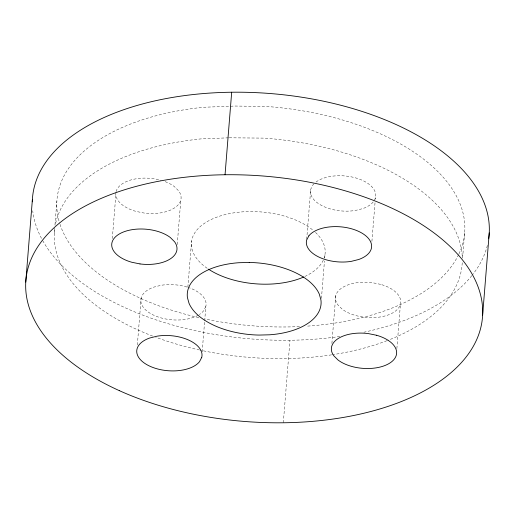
<?xml version="1.0" encoding="UTF-8"?>
<svg xmlns="http://www.w3.org/2000/svg" width="515" height="515" viewBox="0 0 515 515"><rect width="100%" height="100%" fill="white"/><g stroke="black" fill="none" stroke-linecap="round" stroke-linejoin="round"><path stroke-width="0.39" stroke-dasharray="2.58 1.93" d="M54.32 232.999L54.699 228.254M54.957 225.094L56.862 201.365M112.328 238.542L115.914 194.007M137.344 345.018L141.116 298.101M177.231 244.554L180.81 200.026M187.866 287.183L191.58 241.065M202.183 351.829L204.609 321.611M204.674 320.819L205.826 306.509A32.722 17.581 4.6 0 0 188.374 287.479M283.314 422.77L289.958 340.248M306.689 239.333L310.719 189.237L312.953 184.924A32.722 17.581 4.6 0 1 313.835 183.932M321.45 298.41L324.456 261.041M324.714 257.861L324.971 254.68M331.898 343.428L335.741 295.719M371.914 241.374L375.049 202.414M375.3 199.234L375.429 197.644M396.865 348.649L400.445 304.12M462.612 257.996L464.775 231.106M205.826 306.509L203.599 310.815A32.722 17.581 4.6 0 1 199.311 314.549M228.454 137.827L200.921 138.902A204.513 109.882 4.6 0 0 55.266 225.209M229.239 137.795L264.24 138.123A204.513 109.882 4.6 0 1 462.296 258.034M487.364 245.404A229.053 123.072 4.6 0 1 472.339 275.023M471.849 275.634A229.053 123.072 4.6 0 1 363.944 332.207M339.771 336.507A229.053 123.072 4.6 0 1 42.236 239.745M41.503 238.381A229.053 123.072 4.6 0 1 32.722 210.777M458.968 253.831A204.513 109.882 4.6 0 0 266.783 106.489L234.93 106.039L203.47 107.268A204.513 109.882 4.6 0 0 59.676 223.246M458.633 254.545A204.513 109.882 4.6 0 1 305.768 326.233M299.485 326.587A204.513 109.882 4.6 0 1 205.086 319.004M198.938 317.652A204.513 109.882 4.6 0 1 59.914 223.999M115.946 192.372A32.722 17.581 4.6 0 0 135.87 211.369L144.097 213.043A32.722 17.581 4.6 0 0 178.654 190.859L174.418 186.623A32.722 17.581 4.6 0 0 164.864 181.531M116.1 191.625A32.722 17.581 4.6 0 1 161.041 180.282M198.114 315.27A32.722 17.581 4.6 0 1 149.659 312.998A32.722 17.581 4.6 0 1 153.676 287.158L161.073 285.297A32.722 17.581 4.6 0 1 187.608 287.228M315.991 182.053A32.722 17.581 4.6 0 1 357.474 178.447A32.722 17.581 4.6 0 1 374.051 200.773M373.201 201.951A32.722 17.581 4.6 0 1 362.869 208.581L355.479 210.448A32.722 17.581 4.6 0 1 310.719 189.237M462.232 262.74A204.513 109.882 4.6 0 1 387.666 340.421M386.932 340.705A204.513 109.882 4.6 0 1 332.394 354.719M331.602 354.841A204.513 109.882 4.6 0 1 200.226 350.142M199.459 349.975A204.513 109.882 4.6 0 1 155.723 337.228M152.659 336.076A204.513 109.882 4.6 0 1 54.764 228.319M315.495 232.407A67.079 36.044 4.6 0 1 324.102 258.144M323.278 260.178A67.079 36.044 4.6 0 1 304.352 276.703M207.184 268.289A67.079 36.044 4.6 0 1 217.497 216.899A67.079 36.044 4.6 0 1 313.204 230.372M380.675 284.377L372.454 282.703A32.722 17.581 4.6 0 0 337.892 304.886L342.134 309.122A32.722 17.581 4.6 0 0 393.93 312.167A32.722 17.581 4.6 0 0 380.675 284.377"/><path stroke-width="0.77" d="M25.75 282.111L32.387 199.582M225.042 174.752L231.686 92.23M482.613 315.418L489.25 232.889M32.303 201.809A229.053 123.072 4.6 0 1 270.954 93.588A229.053 123.072 4.6 0 1 488.658 238.812M303.657 277.019A67.079 36.044 4.6 0 1 208.44 269.139M201.732 357.397L199.505 361.71A32.722 17.581 4.6 0 1 149.427 366.004A32.722 17.581 4.6 0 1 149.582 338.052L156.978 336.186A32.722 17.581 4.6 0 1 201.732 357.397M308.858 235.819L306.625 240.132A32.722 17.581 4.6 0 0 351.385 261.337L358.775 259.476A32.722 17.581 4.6 0 0 358.936 231.525A32.722 17.581 4.6 0 0 308.858 235.819M249.228 262.457L238.851 262.721A67.079 36.044 4.6 0 0 187.434 297.619L189.031 303.316A67.079 36.044 4.6 0 0 259.129 335.072L269.512 334.802A67.079 36.044 4.6 0 0 320.922 299.904L319.326 294.207A67.079 36.044 4.6 0 0 249.228 262.457M140.003 263.931L131.776 262.257A32.722 17.581 4.6 0 1 118.521 234.467A32.722 17.581 4.6 0 1 170.323 237.512L174.559 241.747A32.722 17.581 4.6 0 1 140.003 263.931M376.581 335.271L368.36 333.591A32.722 17.581 4.6 0 0 333.797 355.775L338.04 360.011A32.722 17.581 4.6 0 0 389.836 363.056A32.722 17.581 4.6 0 0 376.581 335.271M119.287 390.627A229.053 123.072 4.6 0 0 481.383 325.01A229.053 123.072 4.6 0 0 161.871 180.649A229.053 123.072 4.6 0 0 119.287 390.627"/></g></svg>
